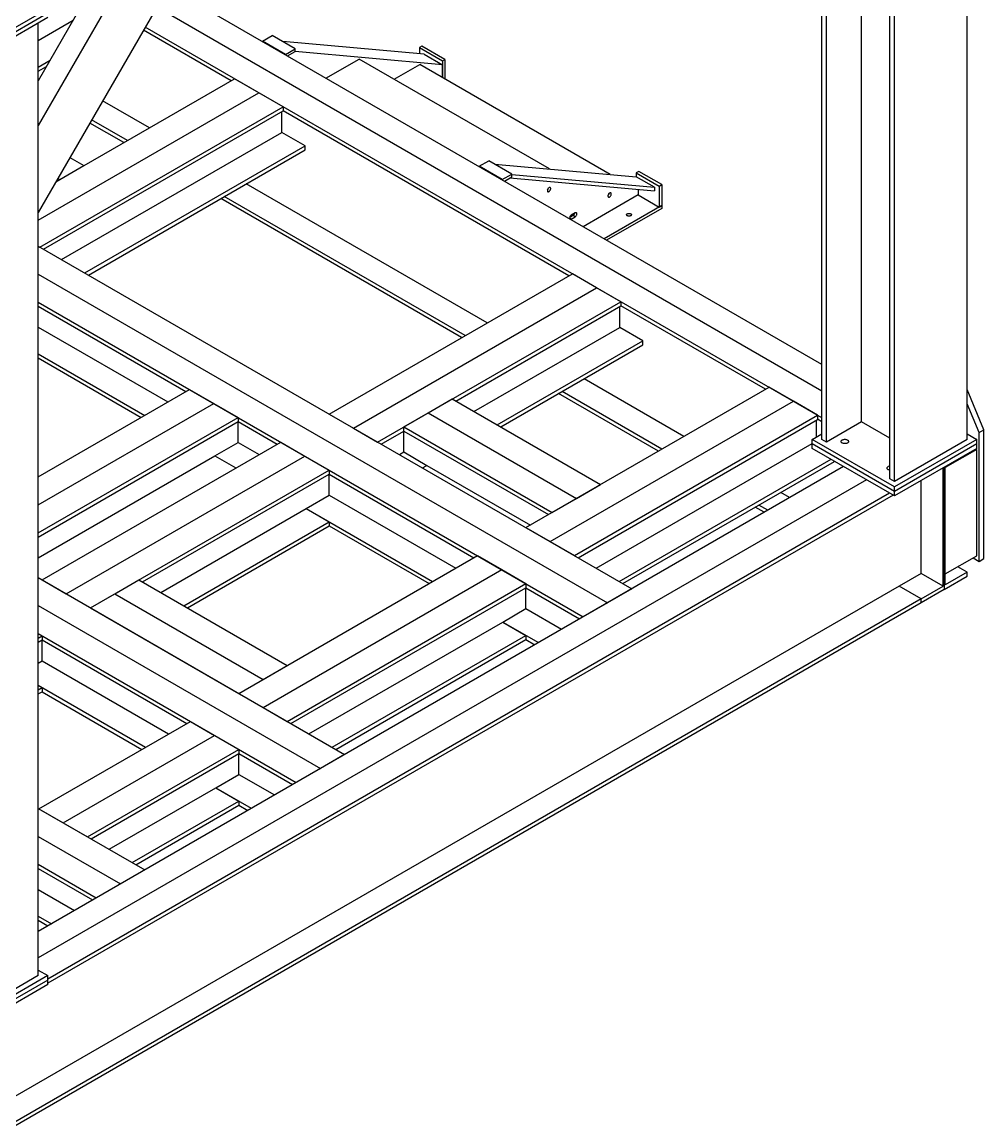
# Model space of a CAD drawing. Header units: millimetres. Extents: x 0 to 16187, y -20471 to 6290.
# Drawn here: x 806.6 to 947, y 1758 to 1918.7 of the extents above; entities that cross this region are included whole.
import ezdxf

# ---------------------------------------------------------------- set-up
doc = ezdxf.new("R2010")
doc.units = ezdxf.units.MM

msp = doc.modelspace()

# ---------------------------------------------------------------- linework, layer by layer
at = {"color": 7, "linetype": 'Continuous', "lineweight": 25}
for p, q in [((944.53293, 1857.75071), (944.53293, 1996.72609)), ((933.25458, 1852.01544), (933.25458, 1990.99082)), ((933.92633, 1851.62765), (933.92633, 1990.60303)), ((923.31973, 1857.75071), (923.31973, 1967.43338)), ((923.99148, 1857.36291), (923.99148, 1967.04546)), ((929.10033, 1860.31219), (929.10033, 1961.23685)), ((833.60611, 1933.5058), (808.98056, 1890.85311)), ((818.08108, 1925.84986), (808.98056, 1910.0873)), ((821.0351, 1924.43457), (808.98056, 1903.5555)), ((923.31973, 1868.69036), (827.96602, 1923.73689)), ((810.39478, 1920.59624), (798.37396, 1913.65677)), ((810.39478, 1919.94301), (798.37396, 1913.00354)), ((923.31973, 1864.80426), (826.28324, 1920.82223)), ((810.39478, 1919.28978), (798.37396, 1912.35031)), ((808.98056, 1915.97958), (814.08315, 1918.92524)), ((808.98056, 1779.49799), (808.98056, 1918.47337)), ((837.12687, 1910.08425), (824.34412, 1917.46357)), ((923.31973, 1860.91816), (824.60047, 1917.90758)), ((841.69663, 1915.86549), (843.11085, 1916.6819)), ((846.4696, 1914.74293), (843.11085, 1916.6819)), ((845.05539, 1913.92652), (841.69663, 1915.86549)), ((841.69663, 1915.86549), (841.69663, 1915.81038)), ((865.31223, 1913.94351), (844.65479, 1915.7906)), ((864.95867, 1915.1274), (864.60512, 1914.92329)), ((868.31743, 1913.18843), (864.95867, 1915.1274)), ((845.05539, 1913.92652), (846.4696, 1914.74293)), ((845.05539, 1913.87141), (845.05539, 1913.92652)), ((845.36127, 1913.69483), (846.4696, 1914.33466)), ((846.4696, 1914.33466), (846.4696, 1914.74293)), ((867.96388, 1912.41275), (846.4696, 1914.33466)), ((864.60512, 1914.92329), (867.96388, 1912.98433)), ((864.60512, 1914.92329), (864.60512, 1914.00674)), ((865.31223, 1913.94351), (867.96388, 1912.41275)), ((808.98056, 1912.08123), (810.70726, 1913.07803)), ((808.98056, 1911.46882), (810.17693, 1912.15947)), ((810.05182, 1911.94278), (809.92669, 1912.01501)), ((850.97174, 1910.45597), (855.81805, 1913.25368)), ((883.59997, 1897.21552), (855.81805, 1913.25368)), ((860.92198, 1910.30725), (864.65688, 1912.46336)), ((892.4388, 1896.4252), (864.65688, 1912.46336)), ((867.96388, 1912.98433), (868.31743, 1913.18843)), ((867.96388, 1912.98433), (867.96388, 1910.55427)), ((867.96388, 1910.55427), (867.96388, 1912.41275)), ((868.31743, 1913.18843), (868.31743, 1910.35017)), ((811.56345, 1895.3268), (837.6396, 1910.38024)), ((841.17514, 1908.33922), (837.6396, 1910.38024)), ((808.98056, 1889.75369), (841.17514, 1908.33922)), ((825.19905, 1903.19847), (818.3807, 1907.13462)), ((844.71067, 1906.2982), (841.17514, 1908.33922)), ((809.22805, 1885.81452), (844.71067, 1906.2982)), ((809.75847, 1885.50832), (844.71067, 1905.6858)), ((844.54096, 1902.54558), (844.54096, 1905.58783)), ((844.71067, 1906.2982), (844.71067, 1905.6858)), ((886.41221, 1881.63243), (844.71067, 1905.70621)), ((821.47959, 1901.05127), (816.52112, 1903.91373)), ((821.99232, 1901.34726), (816.77746, 1904.35774)), ((812.39342, 1883.9872), (844.54096, 1902.54558)), ((847.9174, 1900.59641), (844.54096, 1902.54558)), ((815.76985, 1882.03802), (847.9174, 1900.59641)), ((847.9174, 1899.984), (847.9174, 1900.59641)), ((816.30027, 1881.73182), (847.9174, 1899.984)), ((812.12719, 1895.65224), (815.66272, 1897.69326)), ((813.61292, 1898.87659), (815.66272, 1897.69326)), ((873.33966, 1897.59836), (874.75387, 1898.41477)), ((876.69842, 1895.65939), (873.33966, 1897.59836)), ((873.33966, 1897.59836), (873.33966, 1897.54324)), ((878.11263, 1896.4758), (874.75387, 1898.41477)), ((875.59071, 1897.93167), (896.24815, 1896.08458)), ((811.8453, 1895.81497), (812.12719, 1895.65224)), ((876.69842, 1895.65939), (878.11263, 1896.4758)), ((877.00429, 1895.4277), (878.11263, 1896.06753)), ((877.8169, 1895.8968), (898.8998, 1894.01167)), ((878.11263, 1896.06753), (878.11263, 1896.4758)), ((878.11263, 1896.41251), (898.8998, 1894.55382)), ((896.6017, 1896.86027), (896.24815, 1896.65616)), ((896.24815, 1896.65616), (899.6069, 1894.71719)), ((896.24815, 1896.65616), (896.24815, 1896.08458)), ((898.8998, 1894.55382), (896.24815, 1896.08458)), ((899.96046, 1894.9213), (896.6017, 1896.86027)), ((811.56345, 1895.3268), (812.12719, 1895.65224)), ((874.48439, 1874.74664), (839.34234, 1895.03372)), ((876.69842, 1895.60428), (876.69842, 1895.65939)), ((896.54867, 1894.2219), (896.54867, 1893.42065)), ((898.8998, 1894.55382), (898.8998, 1894.01167)), ((899.6069, 1894.71719), (899.96046, 1894.9213)), ((899.6069, 1894.71719), (899.6069, 1891.65517)), ((899.96046, 1894.9213), (899.96046, 1891.85927)), ((870.76493, 1872.59944), (835.62287, 1892.88652)), ((871.27766, 1872.89544), (836.13561, 1893.18252)), ((896.54867, 1893.42065), (888.51482, 1888.78281)), ((896.54867, 1893.42065), (899.6069, 1891.65517)), ((899.96046, 1891.85927), (891.57306, 1887.01733)), ((899.96046, 1891.451), (891.92667, 1886.81319)), ((899.6069, 1891.65517), (899.96046, 1891.85927)), ((899.96046, 1891.85927), (899.96046, 1891.451)), ((886.77165, 1889.8995), (886.52416, 1890.04237)), ((887.03681, 1890.39955), (886.5299, 1890.10692)), ((887.33733, 1890.79764), (886.77165, 1890.47108)), ((886.77165, 1889.8995), (887.33733, 1890.22606)), ((887.33733, 1890.22606), (887.03681, 1890.39955)), ((808.98056, 1885.9574), (809.22805, 1885.81452)), ((808.98056, 1885.9574), (895.587, 1835.96056)), ((808.98056, 1881.87536), (892.05147, 1833.91954)), ((851.44233, 1861.44474), (886.92494, 1881.92842)), ((890.46048, 1879.8874), (886.92494, 1881.92842)), ((854.97786, 1859.40372), (890.46048, 1879.8874)), ((893.99601, 1877.84638), (890.46048, 1879.8874)), ((808.98056, 1877.79332), (888.51593, 1831.87852)), ((808.98056, 1877.18091), (830.54723, 1864.73074)), ((858.51339, 1857.3627), (893.99601, 1877.84638)), ((869.93325, 1863.34284), (893.99601, 1877.23398)), ((893.82631, 1874.09376), (893.82631, 1877.13601)), ((893.99601, 1877.84638), (893.99601, 1877.23398)), ((915.12074, 1865.05934), (893.99601, 1877.25439)), ((808.98056, 1874.13866), (827.91228, 1863.20961)), ((872.5682, 1861.82172), (893.82631, 1874.09376)), ((897.20274, 1872.14458), (893.82631, 1874.09376)), ((875.94464, 1859.87254), (897.20274, 1872.14458)), ((897.20274, 1871.53218), (897.20274, 1872.14458)), ((808.98056, 1870.24031), (824.53585, 1861.26044)), ((876.47506, 1859.56634), (897.20274, 1871.53218)), ((808.98056, 1869.62791), (824.00543, 1860.95423)), ((880.15086, 1844.87166), (915.63348, 1865.35534)), ((903.19293, 1858.17356), (888.62768, 1866.5819)), ((919.16901, 1863.31432), (915.63348, 1865.35534)), ((808.98056, 1852.28056), (831.07765, 1865.03694)), ((831.07765, 1865.03694), (834.61318, 1862.99592)), ((865.8673, 1861.60802), (869.40284, 1863.64904)), ((869.40284, 1863.64904), (891.04031, 1851.158)), ((899.47346, 1856.02636), (884.90821, 1864.4347)), ((899.9862, 1856.32235), (885.42095, 1864.73069)), ((946.98306, 1859.14456), (944.53293, 1865.04165)), ((808.98056, 1848.19852), (834.61318, 1862.99592)), ((834.61318, 1862.99592), (838.14872, 1860.9549)), ((883.6864, 1842.83064), (919.16901, 1863.31432)), ((922.70455, 1861.2733), (919.16901, 1863.31432)), ((946.27595, 1858.73635), (944.53293, 1862.93154)), ((808.98056, 1844.11648), (838.14872, 1860.9549)), ((808.98056, 1843.50407), (838.14872, 1860.34249)), ((838.14872, 1860.9549), (838.14872, 1860.34249)), ((838.14872, 1857.30024), (838.14872, 1860.34249)), ((838.14872, 1860.34249), (843.84084, 1857.0565)), ((851.44233, 1861.44474), (854.97786, 1859.40372)), ((862.33177, 1859.567), (865.8673, 1861.60802)), ((865.8673, 1861.60802), (887.50477, 1849.11698)), ((887.22193, 1840.78962), (922.70455, 1861.2733)), ((887.75235, 1840.48341), (922.70455, 1860.66089)), ((922.53484, 1858.11401), (922.53484, 1860.56292)), ((922.70455, 1861.2733), (922.70455, 1860.66089)), ((923.31973, 1860.32617), (922.70455, 1860.6813)), ((854.97786, 1859.40372), (858.51339, 1857.3627)), ((859.04381, 1857.0565), (862.33177, 1858.9546)), ((862.33177, 1859.567), (883.96924, 1847.07596)), ((862.33177, 1858.9546), (862.33177, 1859.567)), ((862.33177, 1858.9546), (883.43882, 1846.76976)), ((862.33177, 1855.91235), (862.33177, 1858.9546)), ((929.10033, 1860.31219), (923.99148, 1857.36291)), ((933.25458, 1857.91399), (929.10033, 1860.31219)), ((946.27595, 1858.73635), (946.98306, 1859.14456)), ((946.27595, 1839.95591), (946.27595, 1858.73635)), ((946.98306, 1840.36412), (946.98306, 1859.14456)), ((809.54625, 1837.25865), (844.37126, 1857.3627)), ((834.77228, 1855.35107), (838.14872, 1857.30024)), ((838.14872, 1857.30024), (841.20589, 1855.53538)), ((844.37126, 1857.3627), (847.90679, 1855.32168)), ((890.3873, 1838.96229), (921.90552, 1857.15737)), ((921.90552, 1857.75071), (923.31973, 1858.56712)), ((921.90552, 1857.09748), (921.90552, 1857.75071)), ((933.92633, 1850.81124), (921.90552, 1857.75071)), ((923.99148, 1857.36291), (923.31973, 1857.75071)), ((944.53293, 1857.75071), (933.92633, 1851.62765)), ((945.94715, 1857.75071), (933.92633, 1850.81124)), ((944.53293, 1858.56712), (945.94715, 1857.75071)), ((945.94715, 1857.09748), (945.94715, 1857.75071)), ((861.67876, 1855.53538), (862.33177, 1855.91235)), ((862.33177, 1855.91235), (865.70821, 1853.96318)), ((933.92633, 1850.15801), (921.90552, 1857.09748)), ((921.90552, 1856.44424), (921.90552, 1857.09748)), ((933.92633, 1849.50477), (921.90552, 1856.44424)), ((945.94715, 1857.09748), (933.92633, 1850.15801)), ((945.94715, 1856.44424), (933.92633, 1849.50477)), ((945.9224, 1856.2867), (941.3262, 1853.63337)), ((945.9224, 1856.2867), (945.79832, 1856.35833)), ((945.9224, 1840.77242), (945.9224, 1856.2867)), ((945.94715, 1856.44424), (945.94715, 1857.09748)), ((808.98056, 1840.46183), (834.77228, 1855.35107)), ((813.08178, 1835.21763), (847.90679, 1855.32168)), ((834.77228, 1855.35107), (837.82946, 1853.5862)), ((847.90679, 1855.32168), (851.44233, 1853.28066)), ((865.05519, 1853.5862), (865.70821, 1853.96318)), ((865.70821, 1853.96318), (880.80387, 1845.24863)), ((893.76373, 1837.01312), (924.6643, 1854.85163)), ((894.29415, 1836.70691), (925.19471, 1854.54543)), ((926.48757, 1853.79908), (808.98056, 1785.96373)), ((816.61732, 1833.17661), (851.44233, 1853.28066)), ((824.2188, 1836.95245), (851.44233, 1852.66826)), ((851.44233, 1853.28066), (851.44233, 1852.66826)), ((851.44233, 1849.62601), (851.44233, 1852.66826)), ((851.44233, 1852.66826), (872.54938, 1840.48341)), ((941.00801, 1836.34338), (941.00801, 1853.59294)), ((941.16711, 1853.68478), (941.16711, 1835.84323)), ((941.3262, 1836.52707), (941.3262, 1853.77663)), ((929.8534, 1851.85603), (808.98056, 1782.07763)), ((887.50477, 1849.11698), (891.04031, 1851.158)), ((933.92633, 1851.62765), (933.25458, 1852.01544)), ((933.92633, 1850.15801), (933.92633, 1850.81124)), ((937.80128, 1838.19459), (937.80128, 1851.74173)), ((933.21923, 1849.91298), (810.39478, 1779.00793)), ((933.73196, 1849.61698), (810.39478, 1778.41594)), ((848.06589, 1847.67683), (851.44233, 1849.62601)), ((851.44233, 1849.62601), (869.91443, 1838.96229)), ((883.96924, 1847.07596), (887.50477, 1849.11698)), ((918.62907, 1849.26247), (917.33621, 1850.00882)), ((933.92633, 1849.50477), (933.92633, 1850.15801)), ((826.85375, 1835.43133), (848.06589, 1847.67683)), ((848.06589, 1847.67683), (851.44233, 1845.72766)), ((848.06589, 1847.67683), (866.53799, 1837.01312)), ((914.9096, 1847.11526), (913.61675, 1847.86161)), ((915.42234, 1847.41126), (914.12948, 1848.15761)), ((830.23019, 1833.48215), (851.44233, 1845.72766)), ((830.7606, 1833.17595), (851.44233, 1845.11525)), ((851.44233, 1845.72766), (851.44233, 1845.11525)), ((851.44233, 1845.11525), (866.00758, 1836.70691)), ((880.15086, 1844.87166), (883.6864, 1842.83064)), ((883.6864, 1842.83064), (887.22193, 1840.78962)), ((838.25478, 1820.68557), (873.07979, 1840.78962)), ((873.07979, 1840.78962), (876.61533, 1838.7486)), ((941.3262, 1838.11909), (945.9224, 1840.77242)), ((945.39198, 1840.46622), (946.27595, 1839.95591)), ((946.27595, 1839.95591), (946.98306, 1840.36412)), ((841.79032, 1818.64455), (876.61533, 1838.7486)), ((876.61533, 1838.7486), (880.15086, 1836.70758)), ((937.80128, 1838.19459), (934.59455, 1836.34338)), ((941.00801, 1836.34338), (937.80128, 1838.19459)), ((944.53293, 1838.37828), (941.3262, 1836.52707)), ((944.53293, 1838.37828), (943.15405, 1839.17429)), ((944.53293, 1837.78629), (944.53293, 1838.37828)), ((934.59455, 1836.34338), (724.82425, 1715.24556)), ((808.98056, 1837.58522), (853.69093, 1811.77447)), ((809.54625, 1837.25865), (813.08178, 1835.21763)), ((820.15285, 1835.21763), (823.68838, 1837.25865)), ((823.68838, 1837.25865), (845.32585, 1824.76761)), ((845.32585, 1816.60353), (880.15086, 1836.70758)), ((880.15086, 1836.70758), (880.15086, 1836.09517)), ((937.80128, 1834.49217), (934.59455, 1836.34338)), ((937.80128, 1834.49217), (941.00801, 1836.34338)), ((941.16711, 1835.84323), (944.53293, 1837.78629)), ((813.08178, 1835.21763), (816.61732, 1833.17661)), ((816.61732, 1833.17661), (820.15285, 1835.21763)), ((820.15285, 1835.21763), (841.79032, 1822.72659)), ((845.85627, 1816.29732), (880.15086, 1836.09517)), ((880.15086, 1833.05292), (880.15086, 1836.09517)), ((880.15086, 1836.09517), (887.98552, 1831.57232)), ((895.587, 1835.96056), (892.05147, 1833.91954)), ((941.16711, 1835.84323), (937.80128, 1833.90018)), ((937.80128, 1834.49217), (728.03098, 1713.39436)), ((937.80128, 1833.90018), (728.03098, 1712.80237)), ((808.98056, 1833.50317), (850.15539, 1809.73345)), ((816.61732, 1833.17661), (838.25478, 1820.68557)), ((876.77443, 1831.10375), (880.15086, 1833.05292)), ((880.15086, 1833.05292), (885.35057, 1830.0512)), ((892.05147, 1833.91954), (888.51593, 1831.87852)), ((937.80128, 1833.90018), (937.80128, 1834.49217)), ((848.49122, 1814.7762), (876.77443, 1831.10375)), ((876.77443, 1831.10375), (880.15086, 1829.15457)), ((876.77443, 1831.10375), (881.97413, 1828.10202)), ((808.98056, 1829.42113), (809.54625, 1829.09457)), ((808.98056, 1829.42113), (846.61986, 1807.69243)), ((808.98056, 1828.76801), (809.54625, 1829.09457)), ((808.98056, 1828.1556), (809.54625, 1828.48217)), ((809.54625, 1829.09457), (809.54625, 1828.48217)), ((809.54625, 1825.43992), (809.54625, 1828.48217)), ((809.54625, 1828.48217), (830.6533, 1816.29732)), ((851.86765, 1812.82703), (880.15086, 1829.15457)), ((852.39807, 1812.52082), (880.15086, 1828.54217)), ((880.15086, 1829.15457), (880.15086, 1828.54217)), ((880.15086, 1828.54217), (881.44372, 1827.79582)), ((808.98056, 1825.11335), (809.54625, 1825.43992)), ((809.54625, 1825.43992), (828.01835, 1814.7762)), ((841.79032, 1822.72659), (845.32585, 1824.76761)), ((808.98056, 1821.86813), (809.54625, 1821.54157)), ((808.98056, 1821.86813), (824.64192, 1812.82703)), ((838.25478, 1820.68557), (841.79032, 1822.72659)), ((808.98056, 1821.21501), (809.54625, 1821.54157)), ((808.98056, 1820.6026), (809.54625, 1820.92916)), ((809.54625, 1821.54157), (809.54625, 1820.92916)), ((809.54625, 1820.92916), (824.1115, 1812.52082)), ((838.25478, 1820.68557), (841.79032, 1818.64455)), ((841.79032, 1818.64455), (845.32585, 1816.60353)), ((809.08663, 1803.84715), (831.18372, 1816.60353)), ((831.18372, 1816.60353), (834.71925, 1814.56251)), ((812.62216, 1801.80613), (834.71925, 1814.56251)), ((834.71925, 1814.56251), (838.25478, 1812.52149)), ((816.1577, 1799.76511), (838.25478, 1812.52149)), ((838.25478, 1812.52149), (838.25478, 1811.90908)), ((816.68811, 1799.45891), (838.25478, 1811.90908)), ((838.25478, 1808.86683), (838.25478, 1811.90908)), ((838.25478, 1811.90908), (846.08944, 1807.38623)), ((853.69093, 1811.77447), (850.15539, 1809.73345)), ((850.15539, 1809.73345), (846.61986, 1807.69243)), ((834.87835, 1806.91766), (838.25478, 1808.86683)), ((838.25478, 1808.86683), (843.45449, 1805.86511)), ((819.32306, 1797.93778), (834.87835, 1806.91766)), ((834.87835, 1806.91766), (838.25478, 1804.96848)), ((834.87835, 1806.91766), (840.07806, 1803.91593)), ((822.6995, 1795.98861), (838.25478, 1804.96848)), ((823.22991, 1795.68241), (838.25478, 1804.35608)), ((838.25478, 1804.96848), (838.25478, 1804.35608)), ((838.25478, 1804.35608), (839.54764, 1803.60973)), ((808.98056, 1803.90838), (824.52277, 1794.93606)), ((809.08663, 1803.84715), (812.62216, 1801.80613)), ((812.62216, 1801.80613), (816.1577, 1799.76511)), ((808.98056, 1799.82634), (820.98724, 1792.89504)), ((808.98056, 1795.7443), (817.4517, 1790.85402)), ((808.98056, 1795.13189), (816.92129, 1790.54781)), ((824.52277, 1794.93606), (820.98724, 1792.89504)), ((820.98724, 1792.89504), (817.4517, 1790.85402)), ((808.98056, 1792.08965), (814.28634, 1789.02669)), ((808.98056, 1788.1913), (810.9099, 1787.07751)), ((808.98056, 1787.57889), (810.37949, 1786.77131)), ((808.98056, 1780.3144), (810.39478, 1779.49799)), ((810.39478, 1779.49799), (798.37396, 1772.55852)), ((808.98056, 1779.49799), (798.37396, 1773.37493)), ((810.39478, 1778.84476), (798.37396, 1771.90529)), ((810.39478, 1778.84476), (810.39478, 1779.49799)), ((810.39478, 1778.19153), (810.39478, 1778.84476)), ((810.39478, 1778.19153), (798.37396, 1771.25206))]:
    msp.add_line(p, q, dxfattribs=at)
at = {"color": 7, "linetype": 'Continuous', "lineweight": 25, "flags": 128}
for points in [[(883.39521, 1893.88149), (883.44601, 1893.88522), (883.50046, 1893.90476), (883.55584, 1893.93912), (883.60937, 1893.98659), (883.65837, 1894.04478), (883.70038, 1894.11077), (883.73329, 1894.18126), (883.75545, 1894.25271), (883.76575, 1894.32154), (883.76368, 1894.3843), (883.74934, 1894.43783), (883.72344, 1894.47946), (883.68729, 1894.5071), (883.6427, 1894.51936), (883.5919, 1894.51563), (883.53745, 1894.49609), (883.48207, 1894.46173), (883.42854, 1894.41426), (883.37954, 1894.35607), (883.33753, 1894.29008), (883.30463, 1894.21959), (883.28246, 1894.14814), (883.27216, 1894.07931), (883.27423, 1894.01656), (883.28858, 1893.96302), (883.31447, 1893.92139), (883.35062, 1893.89375), (883.39521, 1893.88149)], [(892.23405, 1893.09117), (892.28484, 1893.0949), (892.3393, 1893.11444), (892.39468, 1893.1488), (892.44821, 1893.19627), (892.49721, 1893.25445), (892.53921, 1893.32045), (892.57212, 1893.39094), (892.59428, 1893.46239), (892.60459, 1893.53122), (892.60251, 1893.59397), (892.58817, 1893.64751), (892.56227, 1893.68914), (892.52612, 1893.71678), (892.48153, 1893.72904), (892.43074, 1893.72531), (892.37629, 1893.70577), (892.3209, 1893.67141), (892.26737, 1893.62394), (892.21838, 1893.56575), (892.17637, 1893.49976), (892.14346, 1893.42927), (892.1213, 1893.35782), (892.111, 1893.28899), (892.11307, 1893.22623), (892.12741, 1893.1727), (892.15331, 1893.13107), (892.18946, 1893.10343), (892.23405, 1893.09117)], [(886.77165, 1890.47108), (886.71658, 1890.43212), (886.66427, 1890.38079), (886.61734, 1890.31965), (886.57815, 1890.25178), (886.54867, 1890.18057), (886.53036, 1890.10959), (886.52416, 1890.04242), (886.53036, 1889.98241), (886.54867, 1889.93257), (886.56553, 1889.90811)], [(886.99572, 1890.60043), (886.99525, 1890.59775), (886.97695, 1890.52678), (886.94746, 1890.45557), (886.90828, 1890.3877), (886.86135, 1890.32656), (886.80904, 1890.27523), (886.75397, 1890.23627), (886.6989, 1890.21164), (886.64659, 1890.20258), (886.59966, 1890.20954), (886.56668, 1890.22712)], [(887.33733, 1890.22606), (887.3924, 1890.26502), (887.44471, 1890.31636), (887.49164, 1890.37749), (887.53083, 1890.44537), (887.56031, 1890.51658), (887.57861, 1890.58755), (887.58482, 1890.65472), (887.57861, 1890.71474), (887.56031, 1890.76458), (887.53083, 1890.80174), (887.49164, 1890.82437), (887.44471, 1890.83133), (887.3924, 1890.82227), (887.33733, 1890.79764)], [(894.94, 1890.67548), (895.00128, 1890.70369), (895.07189, 1890.72332), (895.1483, 1890.73338), (895.22667, 1890.73338), (895.30308, 1890.72332), (895.3737, 1890.70369), (895.43497, 1890.67548), (895.48384, 1890.6401), (895.51785, 1890.59934), (895.53529, 1890.55523), (895.53529, 1890.50998), (895.51785, 1890.46587), (895.48384, 1890.42511), (895.43497, 1890.38973), (895.3737, 1890.36152), (895.30308, 1890.34189), (895.22667, 1890.33182), (895.1483, 1890.33182), (895.07189, 1890.34189), (895.00128, 1890.36152), (894.94, 1890.38973), (894.89113, 1890.42511), (894.85713, 1890.46587), (894.83969, 1890.50998), (894.83969, 1890.55523), (894.85713, 1890.59934), (894.89113, 1890.6401), (894.94, 1890.67548)], [(926.28958, 1857.66907), (926.36527, 1857.70555), (926.45103, 1857.73364), (926.5441, 1857.75244), (926.64149, 1857.76134), (926.74007, 1857.76007), (926.83667, 1857.74865), (926.92818, 1857.72746), (927.01167, 1857.69717), (927.08445, 1857.65877), (927.14419, 1857.61348), (927.18895, 1857.56276), (927.21731, 1857.50824), (927.22835, 1857.45168), (927.22172, 1857.39489), (927.19762, 1857.33969), (927.15685, 1857.28786), (927.10069, 1857.24107), (927.03097, 1857.20082), (926.94992, 1857.16841), (926.86014, 1857.14486), (926.76453, 1857.13096), (926.66615, 1857.12713), (926.56816, 1857.1335), (926.47373, 1857.14987), (926.38587, 1857.17571), (926.30742, 1857.2102), (926.24089, 1857.25221), (926.18843, 1857.30041), (926.15172, 1857.35324), (926.13195, 1857.40901), (926.12973, 1857.46591), (926.14516, 1857.52214), (926.17772, 1857.57586), (926.22639, 1857.62537), (926.28958, 1857.66907)], [(933.25458, 1853.25978), (933.19124, 1853.27193), (933.10338, 1853.29777), (933.02493, 1853.33226), (932.95841, 1853.37427), (932.90595, 1853.42247), (932.86924, 1853.4753), (932.84946, 1853.53107), (932.84725, 1853.58798), (932.86267, 1853.6442), (932.89524, 1853.69792), (932.9439, 1853.74743), (933.00709, 1853.79113)]]:
    msp.add_lwpolyline(points, dxfattribs=at)
at = {"color": 7, "linetype": 'Continuous', "lineweight": 25}
for centre, radius, start, end in [((882.90013, 1894.55767), 0.57002, 311.6533085, 348.352068), ((882.90488, 1894.55493), 0.56482, 311.4780569, 348.5273196), ((891.73896, 1893.76734), 0.57002, 311.6533132, 348.3520633), ((891.74372, 1893.7646), 0.56482, 311.4780569, 348.5273196), ((886.66159, 1890.06567), 0.19931, 262.2429162, 303.5163461), ((886.74354, 1890.85656), 0.54301, 302.6887608, 350.1550764), ((933.35385, 1853.16183), 0.71851, 97.9411782, 118.855614)]:
    msp.add_arc(centre, radius, start, end, dxfattribs=at)

doc.saveas('drawing.dxf')
